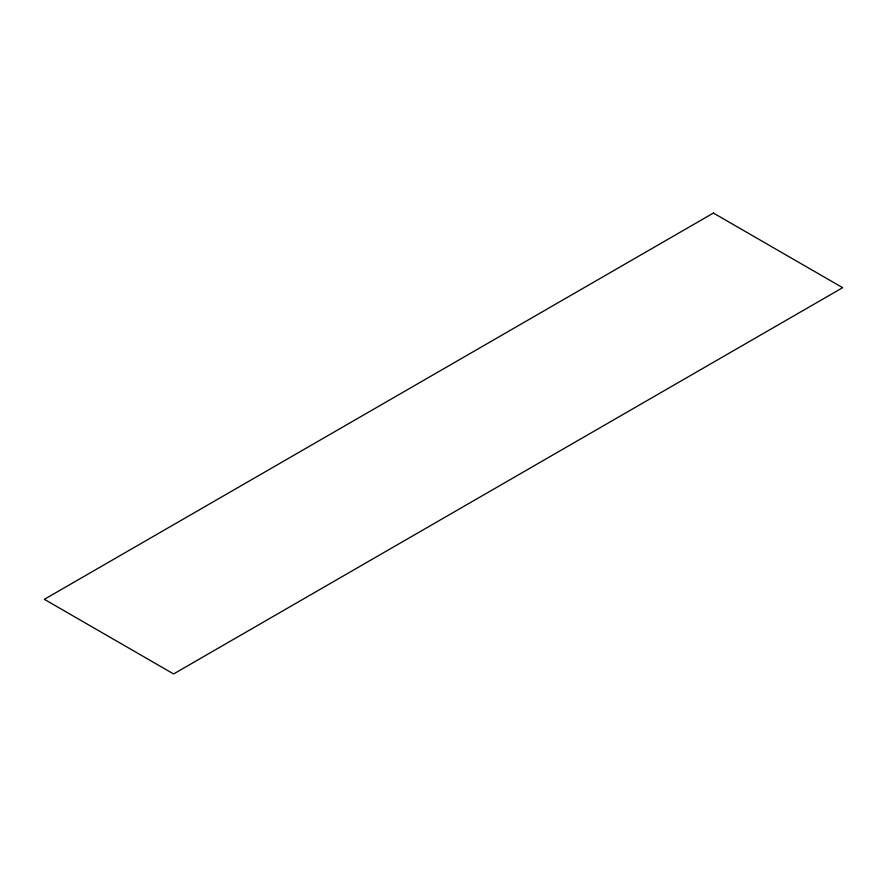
<?xml version="1.0" encoding="UTF-8"?>
<svg xmlns="http://www.w3.org/2000/svg" width="887" height="887" viewBox="0 0 887 887"><rect width="100%" height="100%" fill="white"/><g stroke="black" fill="none" stroke-linecap="round" stroke-linejoin="round"><path stroke-width="1.33" d="M713.403 213.057L44.35 599.324L173.597 673.943L842.65 287.676L713.403 213.057"/></g></svg>
